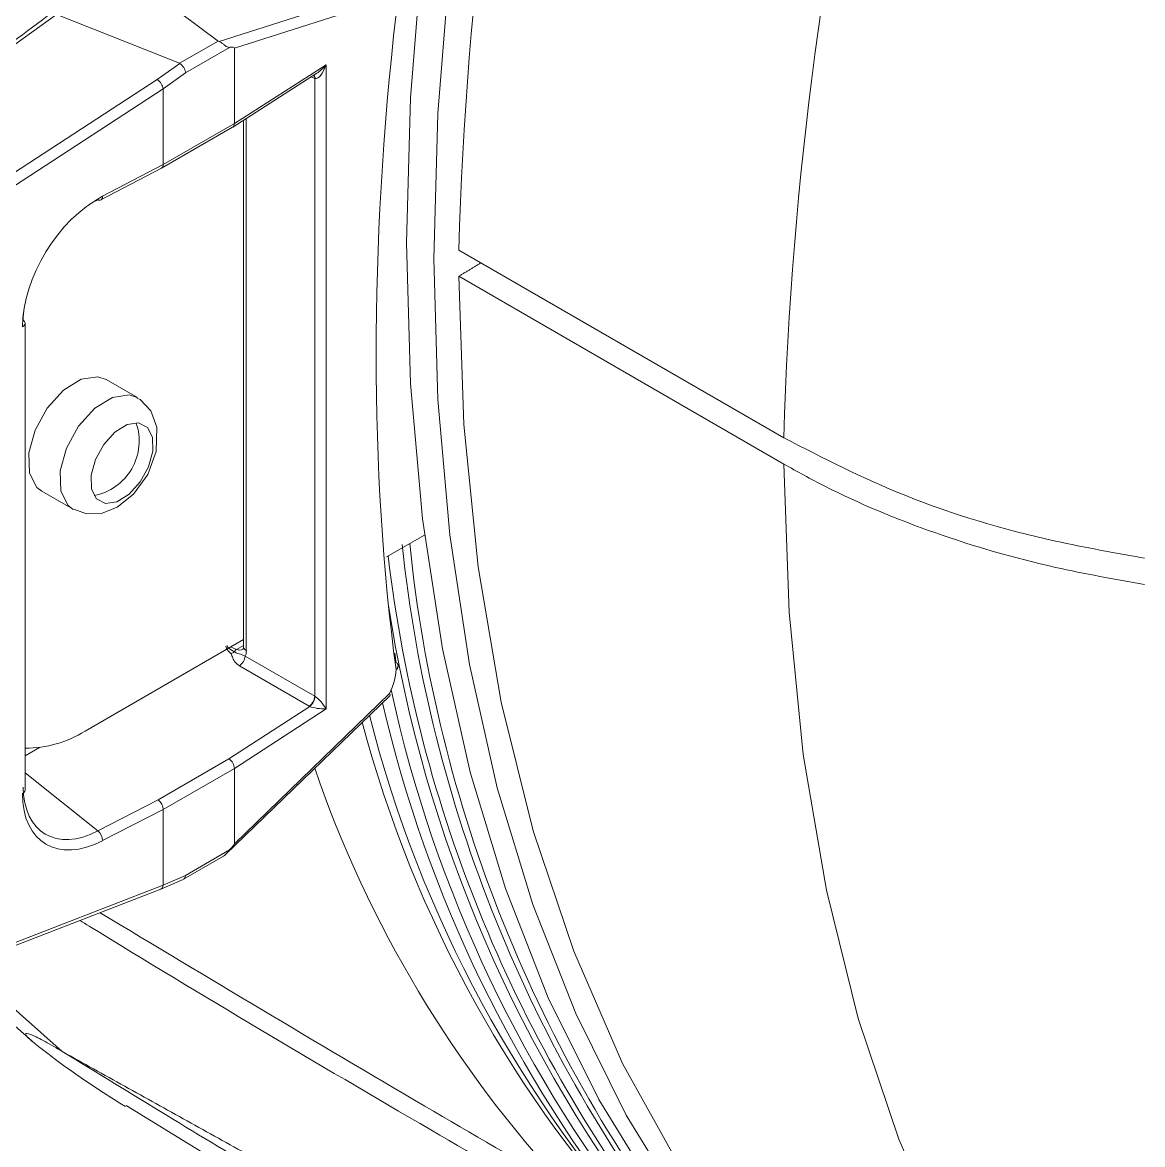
# Model space of a CAD drawing. Extents: x 2 to 136, y 1 to 99.
# Drawn here: x 11.34 to 12.732, y 80.083 to 81.477 of the extents above; entities that cross this region are included whole.
import ezdxf

# ---------------------------------------------------------------- set-up
doc = ezdxf.new("R2010")
doc.units = 0
doc.header["$MEASUREMENT"] = 0
doc.linetypes.add('SLD-Solid', pattern=[0])
doc.layers.add('OBJECT', color=7, linetype='CONTINUOUS')

msp = doc.modelspace()

# ---------------------------------------------------------------- linework, layer by layer
at = {"layer": 'OBJECT', "linetype": 'SLD-Solid', "lineweight": 15}
for p, q in [((11.4714, 81.5367), (11.5828, 81.4534)), ((11.786, 81.5175), (11.5839, 81.4528)), ((11.603, 81.4447), (11.7957, 81.5064)), ((11.1779, 81.3397), (11.3819, 81.4864)), ((11.5349, 81.4258), (11.3833, 81.4859)), ((11.5828, 81.4534), (11.5349, 81.4258)), ((11.5423, 81.4139), (11.5971, 81.4456)), ((11.603, 81.4447), (11.603, 81.3512)), ((11.5351, 81.4257), (11.5072, 81.4056)), ((11.5351, 81.4257), (11.5349, 81.4258)), ((11.7169, 81.4238), (11.603, 81.3512)), ((11.7169, 81.4238), (11.7169, 80.624)), ((11.5146, 81.394), (11.5423, 81.4139)), ((11.601, 81.3466), (11.7056, 81.4134)), ((11.6984, 81.4088), (11.703, 81.407)), ((11.5072, 81.4056), (11.2031, 81.2076)), ((11.2102, 81.196), (11.5146, 81.3941)), ((11.5146, 81.394), (11.5146, 81.3941)), ((11.5146, 81.3001), (11.5146, 81.394)), ((11.703, 80.6397), (11.703, 81.407)), ((11.703, 81.407), (11.7034, 81.4068)), ((11.6142, 81.3551), (11.6142, 80.7009)), ((11.6178, 81.3574), (11.6178, 80.6965)), ((11.5126, 81.2956), (11.6008, 81.3466)), ((11.603, 81.3512), (11.5146, 81.3001)), ((11.603, 81.3512), (11.603, 81.3512)), ((11.5146, 81.3001), (11.4393, 81.2607)), ((11.5146, 81.3001), (11.5146, 81.3001)), ((11.4372, 81.2561), (11.5125, 81.2955)), ((12.2857, 80.9606), (11.8818, 81.1938)), ((11.8818, 81.1612), (12.2857, 80.928)), ((11.3429, 80.5231), (11.3429, 81.1029)), ((11.4825, 81.0105), (11.4436, 81.0329)), ((11.3636, 80.8944), (11.4025, 80.8719)), ((11.7919, 80.8126), (11.8391, 80.8399)), ((11.4174, 80.5964), (11.6142, 80.7101)), ((11.5983, 80.7009), (11.6056, 80.6977)), ((11.6056, 80.6977), (11.6142, 80.7027)), ((11.6164, 80.6896), (11.703, 80.6397)), ((11.6959, 80.6275), (11.6094, 80.6774)), ((11.603, 80.4565), (11.7957, 80.6429)), ((11.5918, 80.4429), (11.7964, 80.6407)), ((11.5963, 80.5618), (11.6968, 80.627)), ((11.6959, 80.6275), (11.6968, 80.627)), ((11.703, 80.6397), (11.7034, 80.6394)), ((11.7169, 80.624), (11.603, 80.55)), ((11.3608, 80.5761), (11.3429, 80.5658)), ((11.5083, 80.511), (11.5963, 80.5618)), ((11.3429, 80.5445), (11.4332, 80.4724)), ((11.603, 80.55), (11.5146, 80.499)), ((11.603, 80.4565), (11.603, 80.55)), ((11.603, 80.55), (11.603, 80.55)), ((11.4332, 80.4724), (11.5083, 80.511)), ((11.5146, 80.499), (11.4393, 80.4603)), ((11.5146, 80.499), (11.5146, 80.4051)), ((11.5423, 80.4172), (11.5971, 80.4488)), ((11.5399, 80.4124), (11.5896, 80.4411)), ((11.2102, 80.2871), (11.5146, 80.4051)), ((11.5116, 80.4001), (11.5395, 80.4122)), ((11.5146, 80.4051), (11.5423, 80.4172)), ((11.5146, 80.4051), (11.5146, 80.4051)), ((11.2072, 80.282), (11.5114, 80.4)), ((11.2517, 80.2993), (11.3549, 80.2082)), ((11.3892, 80.1983), (11.268, 80.3056))]:
    msp.add_line(p, q, dxfattribs=at)
at = {"layer": 'OBJECT', "linetype": 'SLD-Solid', "lineweight": 15, "flags": 128}
for points in [[(12.2073, 82.9387), (12.1272, 82.7408), (12.0557, 82.5423), (11.9931, 82.3439), (11.9398, 82.1465), (11.8958, 81.9509), (11.8614, 81.758), (11.8367, 81.5684), (11.8218, 81.383), (11.8169, 81.2027), (11.8218, 81.028), (11.8367, 80.8598), (11.8614, 80.6987), (11.8958, 80.5455), (11.9398, 80.4007), (11.9931, 80.2649), (12.0557, 80.1388), (12.1272, 80.0228), (12.2073, 79.9175)], [(12.2413, 82.9191), (12.1612, 82.7212), (12.0897, 82.5227), (12.0271, 82.3243), (11.9737, 82.1269), (11.9297, 81.9313), (11.8953, 81.7384), (11.8706, 81.5488), (11.8558, 81.3635), (11.8508, 81.1831), (11.8558, 81.0084), (11.8706, 80.8402), (11.8953, 80.6791), (11.9297, 80.5259), (11.9737, 80.3811), (12.0271, 80.2454), (12.0897, 80.1192), (12.1612, 80.0032), (12.2413, 79.8979)], [(12.3275, 79.8349), (12.2372, 79.9391), (12.1564, 80.0555), (12.0854, 80.1837), (12.0246, 80.3229), (11.9743, 80.4726), (11.9347, 80.6321), (11.906, 80.8005), (11.8883, 80.9772), (11.8818, 81.1612)], [(11.4436, 81.0329), (11.4333, 81.0364), (11.4127, 81.0334), (11.3906, 81.0198), (11.3705, 80.9976)], [(11.4034, 80.8721), (11.4194, 80.8661), (11.438, 80.8668), (11.4573, 80.8743), (11.4776, 80.8905), (11.4953, 80.9152), (11.5058, 80.9436), (11.5068, 80.9739), (11.4992, 80.9942), (11.4858, 81.0083), (11.4817, 81.01)], [(11.4094, 80.9752), (11.4295, 80.9973), (11.4516, 81.0109), (11.4722, 81.0139), (11.4822, 81.0106)], [(11.3705, 80.9976), (11.3555, 80.9703), (11.3477, 80.942), (11.3485, 80.9169), (11.3576, 80.899), (11.3636, 80.8944)], [(11.4861, 80.9058), (11.4964, 80.9246), (11.5018, 80.9441), (11.5012, 80.9613), (11.4949, 80.9736), (11.4838, 80.9791), (11.4696, 80.9771), (11.4545, 80.9677), (11.4407, 80.9525), (11.4303, 80.9337), (11.425, 80.9142), (11.4255, 80.897), (11.4318, 80.8847), (11.4429, 80.8791), (11.4571, 80.8812), (11.4723, 80.8906), (11.4861, 80.9058)], [(11.4028, 80.8717), (11.3965, 80.8766), (11.3874, 80.8945), (11.3866, 80.9195), (11.3944, 80.9478), (11.4094, 80.9752)], [(12.2857, 80.928), (12.2923, 80.7439), (12.3099, 80.5673), (12.3386, 80.3989), (12.3782, 80.2394), (12.4285, 80.0897), (12.4893, 79.9505), (12.5603, 79.8223), (12.6412, 79.7059), (12.7315, 79.6017)], [(11.6142, 80.7009), (11.6139, 80.6986), (11.6136, 80.6979), (11.6136, 80.6979)], [(11.4684, 80.1313), (11.6714, 80.0067), (12.0689, 79.7731)]]:
    msp.add_lwpolyline(points, dxfattribs=at)
at = {"layer": 'OBJECT', "linetype": 'SLD-Solid', "lineweight": 15}
for centre, radius, start, end in [((16.4452, 81.0633), 4.5653, 154.415, 178.3612), ((16.8492, 80.8301), 4.5653, 154.415, 178.3612), ((11.6963, 81.4067), 0.00674, 1.854, 37.2386), ((11.6972, 81.4068), 0.00619, 0.2741, 41.9196), ((11.4356, 81.26), 0.00424, 236.3551, 293.2641), ((11.4347, 81.26), 0.00467, 303.503, 8.2557), ((11.3379, 81.1033), 0.00506, 289.98, 354.7075), ((11.3383, 81.1026), 0.00463, 3.9478, 60.51), ((11.4158, 80.9566), 0.0689, 280.7388, 19.2666), ((13.5346, 81.0103), 1.7328, 186.0325, 218.0071), ((13.5476, 81.0057), 1.7357, 185.8307, 217.9959), ((13.5045, 81.0172), 1.7225, 186.7786, 218.0485), ((13.472, 81.01), 1.6971, 188.6591, 218.1526), ((11.6126, 80.688), 0.012, 125.4283, 145.1045), ((11.6194, 80.7014), 0.00516, 185.4848, 252.3718), ((11.5939, 80.7053), 0.0137, 291.4773, 310.4593), ((11.5982, 80.692), 0.0184, 307.4734, 352.5256), ((11.8011, 80.6771), 0.00531, 9.5752, 59.7071), ((11.8005, 80.6776), 0.00587, 305.2522, 3.6866), ((11.8021, 80.6768), 0.00438, 294.1992, 352.5248), ((11.7965, 80.6766), 0.01, 0, 7.5579), ((11.7965, 80.6766), 0.01, 357.5345, 0), ((13.4045, 80.9957), 1.644, 192.2284, 218.7639), ((11.6848, 80.6421), 0.0184, 307.4754, 352.5246), ((11.6839, 80.6419), 0.0197, 310.9938, 352.7869), ((13.379, 81.0003), 1.6341, 193.0374, 218.8084), ((13.275, 80.9979), 1.5519, 194.248, 222.6115), ((13.24, 81.0007), 1.5297, 194.9032, 223.0462), ((11.3451, 80.7097), 0.1344, 269.09, 302.5324), ((13.0922, 81.0279), 1.4692, 198.973, 222.8744), ((11.3379, 80.5236), 0.00506, 289.98, 354.7075), ((11.423, 80.4597), 0.0163, 2.1872, 51.2224), ((12.0777, 81.1299), 1.1713, 232.1876, 238.6154)]:
    msp.add_arc(centre, radius, start, end, dxfattribs=at)
for centre, major_axis, ratio, start_param, end_param in [((15.6818, 82.6877), (13.5348, 9.6488), 0.094709, 1.826303, 1.841815), ((14.0378, 82.5175), (1.5577, 2.9995), 0.54529, 2.183632, 2.479964), ((11.609, 81.4606), (0.0269, 0.0062), 0.221608, 3.327093, 3.467694), ((11.4725, 81.4092), (0.1305, 0.0357), 0.06024, 6.266726, 6.567396), ((11.5352, 81.418), (-0.00543, 0.00841), 0.541118, 3.900038, 5.418474), ((11.7094, 81.4277), (0.0061, 0.0208), 0.380972, 3.154865, 4.638523), ((11.7094, 81.4277), (0.0139, 0.0162), 0.382704, 4.042839, 4.802208), ((11.5077, 81.3982), (-0.00565, 0.00825), 0.488283, 3.890672, 5.402754), ((11.5957, 81.3551), (-0.00519, 0.00855), 0.594217, 3.128473, 3.913952), ((11.5077, 81.3043), (-0.00482, 0.00876), 0.560658, 3.130228, 3.938437), ((11.44, 81.1504), (0.0726, 0.1139), 0.608944, 0.815924, 2.379124), ((11.4334, 81.1547), (0.0676, 0.1053), 0.60375, 0.817539, 0.9652), ((11.4334, 81.1547), (0.0676, 0.1053), 0.60375, 2.229985, 2.380739), ((11.7033, 80.6396), (0.1107, -0.0629), 0.11127, 3.175116, 3.549127), ((11.7039, 80.6474), (0.1099, -0.055), 0.056076, 3.098948, 3.571649), ((11.605, 80.7103), (-0.0094, 0.0118), 0.653417, 2.312053, 3.041241), ((11.5986, 80.7058), (-0.0143, 0.0206), 0.62527, 3.497193, 3.875126), ((11.7705, 80.6535), (0.0231, 0.0444), 0.54529, 4.757536, 5.419368), ((11.7094, 80.6278), (0.0153, -0.0015), 0.233774, 3.76183, 5.245488), ((11.7094, 80.6278), (-0.0095, 0.0123), 0.262244, 4.201625, 5.685284), ((11.5957, 80.554), (-0.00523, 0.00853), 0.591402, 3.91159, 5.395119), ((11.44, 80.5713), (0.0728, 0.1143), 0.605309, 2.381806, 3.945006), ((11.4334, 80.5756), (0.0665, 0.1065), 0.60747, 2.376051, 3.939251), ((11.5077, 80.5032), (-0.00479, 0.00878), 0.563255, 3.940738, 5.424268), ((11.4725, 80.3414), (0.1304, 0.1154), 0.036351, 5.950375, 6.251045), ((11.5077, 80.4093), (-0.00381, 0.00925), 0.627458, 3.128786, 4.002557), ((11.5352, 80.4213), (-0.00451, 0.00894), 0.611471, 3.107076, 3.961588)]:
    msp.add_ellipse(centre, major_axis=major_axis, ratio=ratio, start_param=start_param, end_param=end_param, dxfattribs=at)
for points, knots in [([(11.5971, 81.4456), (11.596, 81.4456), (11.5942, 81.4457), (11.5915, 81.4476), (11.589, 81.4499), (11.5864, 81.4518), (11.5846, 81.4526), (11.5839, 81.4528)], [0, 0, 0, 0, 0.2815, 0.477143, 0.672465, 0.878459, 1, 1, 1, 1]), ([(12.2857, 80.9606), (12.3347, 80.9355), (12.4361, 80.8834), (12.5927, 80.8363), (12.6969, 80.8178), (12.734, 80.8112)], [0, 0, 0, 0, 0.375049, 0.776984, 1, 1, 1, 1]), ([(12.734, 80.7786), (12.6968, 80.7851), (12.6066, 80.801), (12.471, 80.8408), (12.3603, 80.8867), (12.3025, 80.9187), (12.2857, 80.928)], [0, 0, 0, 0, 0.222892, 0.54036, 0.867035, 1, 1, 1, 1]), ([(11.6094, 80.6774), (11.6075, 80.6787), (11.6034, 80.6816), (11.6011, 80.6871), (11.5996, 80.6908), (11.5989, 80.6925)], [0, 0, 0, 0, 0.305418, 0.682483, 1, 1, 1, 1]), ([(11.6028, 80.6948), (11.6043, 80.6941), (11.6074, 80.6926), (11.6109, 80.6918), (11.6134, 80.6907), (11.6159, 80.6898), (11.6164, 80.6896)], [0, 0, 0, 0, 0.276389, 0.561765, 0.909297, 1, 1, 1, 1]), ([(11.7957, 80.6429), (11.7958, 80.6429), (11.796, 80.6426), (11.7965, 80.6418), (11.7968, 80.6411), (11.7964, 80.6409), (11.7963, 80.6408)], [0, 0, 0, 0, 0.024816, 0.292586, 0.805176, 1, 1, 1, 1]), ([(11.5971, 80.4488), (11.596, 80.4476), (11.5942, 80.4455), (11.5917, 80.4426), (11.5902, 80.4416), (11.5895, 80.4412)], [0, 0, 0, 0, 0.447453, 0.758426, 1, 1, 1, 1]), ([(11.4361, 80.3708), (11.5703, 80.2902), (11.7626, 80.1748), (11.9568, 80.0623), (12.0155, 80.0283)], [0, 0, 0, 0, 0.697671, 1, 1, 1, 1]), ([(12.0231, 79.9987), (11.9644, 80.0327), (11.7633, 80.1496), (11.559, 80.2699), (11.415, 80.3588), (11.4112, 80.3611)], [0, 0, 0, 0, 0.2863, 0.9812, 1, 1, 1, 1]), ([(11.3892, 80.1983), (11.3865, 80.1999), (11.3798, 80.204), (11.3663, 80.2117), (11.3509, 80.2196), (11.3424, 80.2219), (11.344, 80.2174), (11.3543, 80.209), (11.3596, 80.2046)], [0, 0, 0, 0, 0.061294, 0.157978, 0.353027, 0.568968, 0.775602, 1, 1, 1, 1]), ([(12.0187, 79.8228), (11.9798, 79.8454), (11.8984, 79.8926), (11.7736, 79.9661), (11.646, 80.0423), (11.5178, 80.1196), (11.4325, 80.1718), (11.3892, 80.1983)], [0, 0, 0, 0, 0.187126, 0.391336, 0.595144, 0.79397, 1, 1, 1, 1])]:
    msp.add_open_spline(points, degree=3, knots=knots, dxfattribs=at)
for points in [[(11.9093, 81.1779), (11.8818, 81.1612)], [(11.8024, 80.693), (11.8038, 80.6817)], [(11.3892, 80.1983), (12.0096, 79.8539)]]:
    msp.add_open_spline(points, degree=1, dxfattribs=at)

doc.saveas('drawing.dxf')
